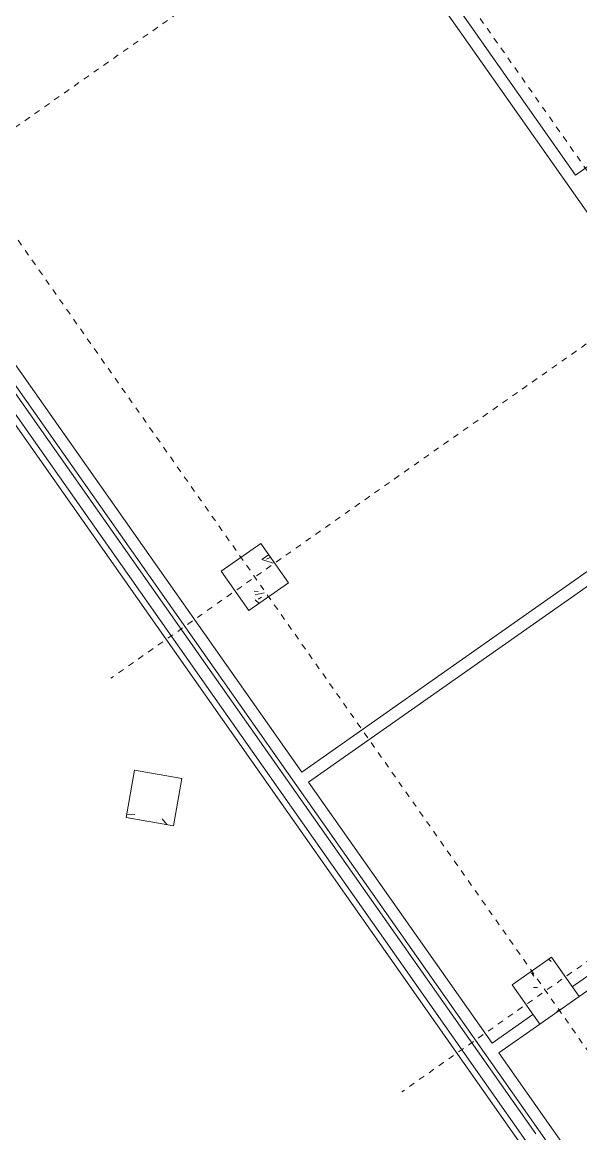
# Model space of a CAD drawing. Extents: x 274235 to 276654, y 142848 to 144425.
# Drawn here: x 275888.92 to 275898.2, y 143097.94 to 143116.4 of the extents above; entities that cross this region are included whole.
import ezdxf

# ---------------------------------------------------------------- set-up
doc = ezdxf.new("R2010")
doc.units = 0
doc.header["$LTSCALE"] = 1.5
doc.linetypes.add('ACM-G-CENTER', pattern=[50.800000000000004, 31.75, -6.350000000000001, 6.350000000000001, -6.350000000000001])
doc.layers.get('0').update_dxf_attribs({"linetype": 'CONTINUOUS', "lineweight": 0})
for name, color, linetype, lineweight in [('_ACM-A-DETL', 7, 'CONTINUOUS', 5), ('_ACM-A-GRID', 3, 'CONTINUOUS', 5), ('_ACM-A-WALL-FULL', 6, 'CONTINUOUS', 13), ('_ACM-S-STRU-CLOS', 5, 'CONTINUOUS', 5)]:
    doc.layers.add(name, color=color, linetype=linetype, lineweight=lineweight)

# ---------------------------------------------------------------- blocks, each defined once
blk = doc.blocks.new('M_Concrete-Rectangular-Column - 800 x 800mm-V884-B1_Working')
at = {"layer": '_ACM-S-STRU-CLOS'}
h = blk.add_hatch(dxfattribs=at)
h.set_pattern_fill('FP_554', color=256, style=0, pattern_type=2)
h.set_pattern_definition([(49.99999999999999, (-647404.125, -638004.566), (3643.681986006824, -318.7812880006761), [381, -4191]), (355, (-647404.125, -638004.566), (-704.8562580461121, 3821.135846227694), [304.8, -3352.8]), (100.451, (-647100.485, -638031.131), (2938.852362929117, 3502.332152374178), [323.8, -3561.801]), (46.184, (-647404.125, -636988.566), (5421.581919880712, -840.8554984886337), [571.5, -6286.5]), (96.636, (-646952.326, -637058.636), (4748.051319755933, 4948.551449789822), [485.7, -5342.701999999999]), (351.184, (-647404.125, -636988.566), (4748.100788072627, 4948.506072045693), [457.2, -5029.2]), (21, (-646896.125, -637242.566), (3032.287836333134, -2045.304476687058), [381, -4191]), (326, (-646896.125, -637242.566), (1236.042244531653, 3683.761809559103), [304.8, -3352.8]), (71.45100000000001, (-646643.434, -637413.0079999999), (4268.342513760047, 1638.424823382678), [323.8, -3561.801]), (37.50000000000001, (-647404.125, -638004.566), (61.77206501183639, 1691.100777463062), [167.64, -3144.52, 167.64, -6601.46]), (37.50000000000001, (-647404.125, -638004.566), (61.77206501183639, 1691.100777463062), [-3479.8, -3235.96, 167.64, -3197.86]), (7.499999999999999, (-647404.125, -638004.566), (1336.393250206115, 2003.61149636239), [167.64, -1772.92, 167.64, -4351.02]), (7.499999999999999, (-647404.125, -638004.566), (1336.393250206115, 2003.61149636239), [-2108.2, -3068.32, 167.64, -1115.06]), (327.5, (-648536.965, -638004.566), (2711.817807077548, -114.578640950727), [167.64, -1102.36, -9220.2]), (327.5, (-648536.965, -638004.566), (2711.817807077548, -114.578640950727), [-1270, 167.64, -3794.76, -5257.8]), (327.5, (-648536.965, -638004.566), (2711.817807077548, -114.578640950727), [-5232.4, 167.64, -5090.16]), (317.5, (-649044.965, -638004.566), (2962.585592803855, 508.5334453662156), [167.64, -1483.36, 167.64, -6197.6]), (317.5, (-649044.965, -638004.566), (2962.585592803855, 508.5334453662156), [-1818.64, -2463.8, 167.64, -3566.16])])
h.paths.add_polyline_path([(400.0000000006887, -399.99999999932), (400.0000000006887, 400.0000000006714), (-399.9999999993026, 400.0000000006368), (-399.9999999993026, -399.9999999993547)])
at = {"layer": '_ACM-A-DETL', "color": 250}
for p, q in [((400.0000000000002, 400.0000000000002), (-399.9999999999999, 400.0000000000002)), ((-399.9999999999999, 400.0000000000002), (-399.9999999999999, -399.9999999999999)), ((400.0000000000002, -399.9999999999999), (400.0000000000002, 400.0000000000002)), ((-399.9999999999999, -399.9999999999999), (400.0000000000002, -399.9999999999999))]:
    blk.add_line(p, q, dxfattribs=at)
blk = doc.blocks.new('M_Concrete-Rectangular-Column - 800 x 800mm-V1072-B1_Working')
at = {"layer": '_ACM-S-STRU-CLOS'}
h = blk.add_hatch(dxfattribs=at)
h.set_pattern_fill('FP_669', color=256, style=0, pattern_type=2)
h.set_pattern_definition([(4.999999999999999, (-912400.595, 4608.31), (2351.059830332032, -2801.884651253352), [381, -4191]), (310, (-912400.595, 4608.31), (2203.542428876418, 3200.35970852878), [304.8, -3352.8]), (55.451, (-912204.6740000001, 4374.82), (4554.605249644746, 398.4403801781702), [323.8, -3561.801]), (1.184, (-911682.175, 5326.731), (3239.061715540233, -4428.211985948568), [571.5, -6286.5]), (51.63600000000001, (-911412.252, 4957.714), (6856.533572818061, 141.775001575746), [485.6999999999999, -5342.701999999998]), (306.184, (-911682.175, 5326.731), (6856.536465289661, 141.7079352829701), [457.2, -5029.2]), (336, (-911502.57, 4787.915), (697.9026265240216, -3590.399956637265), [381, -4191]), (281, (-911502.57, 4787.915), (3478.826808756641, 1730.799102873897), [304.8, -3352.8]), (26.451, (-911444.411, 4488.715), (4176.715238984827, -1859.632632828301), [323.8, -3561.801]), (352.5, (-912400.595, 4608.31), (1239.46827347174, 1152.109381356208), [167.64, -3144.52, 167.64, -6601.46]), (352.5, (-912400.595, 4608.31), (1239.46827347174, 1152.109381356208), [-3479.8, -3235.96, 167.64, -3197.86]), (322.5, (-912400.595, 4608.31), (2361.740005493846, 471.7945463884976), [167.64, -1772.92, 167.64, -4351.02]), (322.5, (-912400.595, 4608.31), (2361.740005493846, 471.7945463884976), [-2108.2, -3068.32, 167.64, -1115.06]), (282.5, (-913201.6340000001, 5409.349), (1836.525426731569, -1998.564094722365), [167.64, -1102.36, 167.64, -9052.56]), (282.5, (-913201.6340000001, 5409.349), (1836.525426731569, -1998.564094722365), [-1437.64, -3794.76, 167.64, -5090.16]), (272.5, (-913560.845, 5768.559), (2454.451810195783, -1735.276914838564), [167.64, -1483.36, 167.64, -6197.6]), (272.5, (-913560.845, 5768.559), (2454.451810195783, -1735.276914838564), [-1818.64, -2463.8, 167.64, -3566.16])])
h.paths.add_polyline_path([(-399.9999999990948, -399.9999999999091), (400.0000000009313, -399.9999999999091), (400.000000000914, 400.0000000000823), (-399.999999999112, 400.0000000000823)])
at = {"layer": '_ACM-A-DETL', "color": 250}
for p, q in [((400.0000000000002, 400.0000000000002), (-399.9999999999999, 400.0000000000002)), ((-399.9999999999999, 400.0000000000002), (-399.9999999999999, -399.9999999999999)), ((400.0000000000002, -399.9999999999999), (400.0000000000002, 400.0000000000002)), ((-399.9999999999999, -399.9999999999999), (400.0000000000002, -399.9999999999999))]:
    blk.add_line(p, q, dxfattribs=at)
blk = doc.blocks.new('M_Concrete-Rectangular-Column - 800 x 800mm-V1073-B1_Working')
at = {"layer": '_ACM-S-STRU-CLOS'}
h = blk.add_hatch(dxfattribs=at)
h.set_pattern_fill('FP_670', color=256, style=0, pattern_type=2)
h.set_pattern_definition([(4.999999999999999, (-912400.595, 13008.31), (2351.059830332032, -2801.884651253352), [381, -4191]), (310, (-912400.595, 13008.31), (2203.542428876418, 3200.35970852878), [304.8, -3352.8]), (55.451, (-912204.6740000001, 12774.82), (4554.605249644746, 398.4403801781702), [323.8, -3561.801]), (1.184, (-911682.175, 13726.731), (3239.061715540233, -4428.211985948568), [571.5, -6286.5]), (51.63600000000001, (-911412.252, 13357.714), (6856.533572818061, 141.775001575746), [485.6999999999999, -5342.701999999998]), (306.184, (-911682.175, 13726.731), (6856.536465289661, 141.7079352829701), [457.2, -5029.2]), (336, (-911502.57, 13187.915), (697.9026265240216, -3590.399956637265), [381, -4191]), (281, (-911502.57, 13187.915), (3478.826808756641, 1730.799102873897), [304.8, -3352.8]), (26.451, (-911444.411, 12888.715), (4176.715238984827, -1859.632632828301), [323.8, -3561.801]), (352.5, (-912400.595, 13008.31), (1239.46827347174, 1152.109381356208), [167.64, -3144.52, 167.64, -6601.46]), (352.5, (-912400.595, 13008.31), (1239.46827347174, 1152.109381356208), [-3479.8, -3235.96, 167.64, -3197.86]), (322.5, (-912400.595, 13008.31), (2361.740005493846, 471.7945463884976), [167.64, -1772.92, 167.64, -4351.02]), (322.5, (-912400.595, 13008.31), (2361.740005493846, 471.7945463884976), [-2108.2, -3068.32, 167.64, -1115.06]), (282.5, (-913201.6340000001, 13809.349), (1836.525426731569, -1998.564094722365), [167.64, -1102.36, 167.64, -9052.56]), (282.5, (-913201.6340000001, 13809.349), (1836.525426731569, -1998.564094722365), [-1437.64, -3794.76, 167.64, -5090.16]), (272.5, (-913560.845, 14168.559), (2454.451810195783, -1735.276914838564), [167.64, -1483.36, 167.64, -6197.6]), (272.5, (-913560.845, 14168.559), (2454.451810195783, -1735.276914838564), [-1818.64, -2463.8, 167.64, -3566.16])])
h.paths.add_polyline_path([(-399.9999999989908, -399.9999999998744), (400.0000000010352, -399.9999999998744), (400.0000000010179, 400.000000000117), (-399.9999999990081, 400.000000000117)])
at = {"layer": '_ACM-A-DETL', "color": 250}
for p, q in [((400.0000000000002, 400.0000000000002), (-399.9999999999999, 400.0000000000002)), ((-399.9999999999999, 400.0000000000002), (-399.9999999999999, -399.9999999999999)), ((400.0000000000002, -399.9999999999999), (400.0000000000002, 400.0000000000002)), ((-399.9999999999999, -399.9999999999999), (400.0000000000002, -399.9999999999999))]:
    blk.add_line(p, q, dxfattribs=at)
blk = doc.blocks.new('BASEMENT20250512')
at = {"layer": '_ACM-A-WALL-FULL', "lineweight": 9}
for p, q in [((626566.6461044142, 661743.9800824618), (659906.0606241095, 628404.5656675935)), ((649747.3329042646, 638846.136067527), (637514.3856132911, 651079.0833200372)), ((656272.1008757586, 645370.9040390209), (649747.3329042646, 638846.1360675269)), ((649888.7542607242, 638704.7147115119), (656413.522231996, 645229.4826827836)), ((660161.1881508902, 641481.8167638892), (654787.176613872, 636107.805226871)), ((654928.5979701089, 635966.3838706333), (660302.6095071274, 641340.3954076519)), ((653636.4201855104, 634957.0487985094), (649888.7542607243, 638704.7147115119)), ((654221.4911889228, 635542.1198019218), (653636.4201855104, 634957.0487985094)), ((653777.84154197, 634815.6274424944), (654362.9125451596, 635400.698445684)), ((659988.9033364, 628604.5656675934), (653777.84154197, 634815.6274424944))]:
    blk.add_line(p, q, dxfattribs=at)
at = {"layer": '_ACM-S-STRU-CLOS', "rotation": 44.99999999999453}
for name, p in [('M_Concrete-Rectangular-Column - 800 x 800mm-V1072-B1_Working', (648423.2156045863, 641906.0808112075)), ('M_Concrete-Rectangular-Column - 800 x 800mm-V1073-B1_Working', (654362.9125451606, 635966.3838706333))]:
    blk.add_blockref(name, p, dxfattribs=at)
at = {"layer": '_ACM-S-STRU-CLOS'}
blk.add_blockref('M_Concrete-Rectangular-Column - 800 x 800mm-V884-B1_Working', (647404.124701917, 638004.5656973706), dxfattribs=at)
blk = doc.blocks.new('M_Concrete-Rectangular-Column - 800 x 800mm-V33-F5_Working')
at = {"layer": '_ACM-S-STRU-CLOS'}
h = blk.add_hatch(dxfattribs=at)
h.set_pattern_fill('FP_39', color=256, style=0, pattern_type=2)
h.set_pattern_definition([(4.999999999999999, (-912400.595, 4608.31), (940.4236980315761, -1120.75347945461), [152.4, -1676.4]), (310, (-912400.595, 4608.31), (881.4169468992006, 1280.143601645101), [121.92, -1341.12]), (55.451, (-912322.2270000001, 4514.914000000001), (1821.84215116403, 159.3758739208037), [129.52, -1424.721]), (1.184, (-912113.2270000001, 4895.678), (1295.625077865399, -1771.284386199539), [228.6, -2514.6]), (51.63600000000001, (-912005.2579999999, 4748.072), (2742.61371007499, 56.71003331596489), [194.28, -2137.081]), (306.184, (-912113.2270000001, 4895.678), (2742.614468039805, 56.68333553822958), [182.88, -2011.68]), (336, (-912041.385, 4680.152), (279.1610305951743, -1436.159535889394), [152.4, -1676.4]), (281, (-912041.385, 4680.152), (1391.530565339019, 692.3194066623228), [121.92, -1341.12]), (26.451, (-912018.122, 4560.472), (1670.686005617264, -743.8533212809045), [129.52, -1424.721]), (352.5, (-912400.595, 4608.31), (495.7876537561635, 460.8433037540618), [67.056, -1257.808, 67.056, -2640.584]), (352.5, (-912400.595, 4608.31), (495.7876537561635, 460.8433037540618), [-1391.92, -1294.384, 67.056, -1279.144]), (322.5, (-912400.595, 4608.31), (944.6960760343029, 188.7172577094912), [67.056, -709.168, 67.056, -1740.408]), (322.5, (-912400.595, 4608.31), (944.6960760343029, 188.7172577094912), [-843.28, -1227.328, 67.056, -446.024]), (282.5, (-912721.0109999999, 4928.726), (734.6106044989533, -799.425746572302), [67.056, -440.944, 67.056, -3621.024]), (282.5, (-912721.0109999999, 4928.726), (734.6106044989533, -799.425746572302), [-575.056, -1517.904, 67.056, -2036.064]), (272.5, (-912864.695, 5072.41), (981.7811324214794, -694.1109482973148), [67.056, -593.344, 67.056, -985.52, -1493.52]), (272.5, (-912864.695, 5072.41), (981.7811324214794, -694.1109482973148), [-1712.976, 67.056, -1426.464])])
h.paths.add_polyline_path([(-399.9999999990254, -400.000000000013), (400.0000000009659, -400.0000000000477), (400.0000000009659, 399.9999999999783), (-399.9999999990081, 399.9999999999783)])
at = {"layer": '_ACM-A-DETL'}
for p, q in [((400.0000000000002, 400.0000000000002), (-399.9999999999999, 400.0000000000002)), ((-399.9999999999999, 400.0000000000002), (-399.9999999999999, -399.9999999999999)), ((400.0000000000002, -399.9999999999999), (400.0000000000002, 400.0000000000002)), ((-399.9999999999999, -399.9999999999999), (400.0000000000002, -399.9999999999999))]:
    blk.add_line(p, q, dxfattribs=at)
blk = doc.blocks.new('M_Concrete-Rectangular-Column - 800 x 800mm-V34-F5_Working')
at = {"layer": '_ACM-S-STRU-CLOS'}
h = blk.add_hatch(dxfattribs=at)
h.set_pattern_fill('FP_40', color=256, style=0, pattern_type=2)
h.set_pattern_definition([(4.999999999999999, (-912400.595, 13008.31), (940.4236980315761, -1120.75347945461), [152.4, -1676.4]), (310, (-912400.595, 13008.31), (881.4169468992006, 1280.143601645101), [121.92, -1341.12]), (55.451, (-912322.2270000001, 12914.914), (1821.84215116403, 159.3758739208037), [129.52, -1424.721]), (1.184, (-912113.2270000001, 13295.678), (1295.625077865399, -1771.284386199539), [228.6, -2514.6]), (51.63600000000001, (-912005.2579999999, 13148.072), (2742.61371007499, 56.71003331596489), [194.28, -2137.081]), (306.184, (-912113.2270000001, 13295.678), (2742.614468039805, 56.68333553822958), [182.88, -2011.68]), (336, (-912041.385, 13080.152), (279.1610305951743, -1436.159535889394), [152.4, -1676.4]), (281, (-912041.385, 13080.152), (1391.530565339019, 692.3194066623228), [121.92, -1341.12]), (26.451, (-912018.122, 12960.472), (1670.686005617264, -743.8533212809045), [129.52, -1424.721]), (352.5, (-912400.595, 13008.31), (495.7876537561635, 460.8433037540618), [67.056, -1257.808, 67.056, -2640.584]), (352.5, (-912400.595, 13008.31), (495.7876537561635, 460.8433037540618), [-1391.92, -1294.384, 67.056, -1279.144]), (322.5, (-912400.595, 13008.31), (944.6960760343029, 188.7172577094912), [67.056, -709.168, 67.056, -1740.408]), (322.5, (-912400.595, 13008.31), (944.6960760343029, 188.7172577094912), [-843.28, -1227.328, 67.056, -446.024]), (282.5, (-912721.0109999999, 13328.726), (734.6106044989533, -799.425746572302), [67.056, -440.944, 67.056, -3621.024]), (282.5, (-912721.0109999999, 13328.726), (734.6106044989533, -799.425746572302), [-575.056, -1517.904, 67.056, -2036.064]), (272.5, (-912864.695, 13472.41), (981.7811324214794, -694.1109482973148), [67.056, -593.344, 67.056, -2479.04]), (272.5, (-912864.695, 13472.41), (981.7811324214794, -694.1109482973148), [-727.456, -985.52, 67.056, -1426.464])])
h.paths.add_polyline_path([(-399.9999999989042, -400.000000000013), (400.0000000010699, -399.9999999999783), (400.0000000010872, 400.000000000013), (-399.9999999989042, 399.9999999999783)])
at = {"layer": '_ACM-A-DETL'}
for p, q in [((400.0000000000002, 400.0000000000002), (-399.9999999999999, 400.0000000000002)), ((-399.9999999999999, 400.0000000000002), (-399.9999999999999, -399.9999999999999)), ((400.0000000000002, -399.9999999999999), (400.0000000000002, 400.0000000000002)), ((-399.9999999999999, -399.9999999999999), (400.0000000000002, -399.9999999999999))]:
    blk.add_line(p, q, dxfattribs=at)
blk = doc.blocks.new('5f0512')
at = {"layer": '_ACM-A-GRID', "linetype": 'ACM-G-CENTER'}
for p, q in [((-381365.5930496191, -47034.40543170681), (-316142.7261818273, -112257.2722995107)), ((-387305.2900115867, -52974.10239367338), (-322082.4231437949, -118196.9692614774)), ((-331180.9078996074, -56019.09073040704), (-359787.1540851956, -84625.33691598987)), ((-325241.2109590342, -61958.78767098126), (-353847.4571446225, -90565.0338565642)), ((-319301.5140184606, -67898.48461155617), (-347907.7602040488, -96504.730797139))]:
    blk.add_line(p, q, dxfattribs=at)
at = {"layer": '_ACM-A-WALL-FULL', "lineweight": 18}
for p, q in [((-345594.1113012515, -96806.6013771398), (-373758.072281602, -68642.64048534282)), ((-373970.2043156244, -68854.77252003236), (-345806.2433352739, -97018.73341182922)), ((-342164.2556225222, -75487.719784774), (-347679.6885157787, -81003.15267803078)), ((-347679.6885157787, -81003.15267803078), (-351639.4864690304, -77043.35472477821)), ((-351780.9078252683, -77184.77608101489), (-346406.8963096433, -82558.78759664111))]:
    blk.add_line(p, q, dxfattribs=at)
at = {"layer": '_ACM-A-WALL-FULL'}
blk.add_line((-373899.4936376169, -68784.06184180244), (-345735.5326572664, -96948.0227335993), dxfattribs=at)
at = {"layer": '_ACM-S-STRU-CLOS', "rotation": 44.99999999999453}
for name, p in [('M_Concrete-Rectangular-Column - 800 x 800mm-V33-F5_Working', (-351780.9078466605, -88498.48455860652)), ('M_Concrete-Rectangular-Column - 800 x 800mm-V34-F5_Working', (-345841.2109060861, -94438.18149918073))]:
    blk.add_blockref(name, p, dxfattribs=at)

msp = doc.modelspace()

# ---------------------------------------------------------------- block references
at = {"xscale": 0.0009999999999999994, "yscale": 0.001, "zscale": 0.001, "rotation": 350.1075696352769}
msp.add_blockref('BASEMENT20250512', (275143.7222229671, 142586.2208173259), dxfattribs=at)

# ---------------------------------------------------------------- next in the draw order: block references
msp.add_blockref('5f0512', (276254.5380815538, 143133.931731411), dxfattribs=at)

doc.saveas('drawing.dxf')
